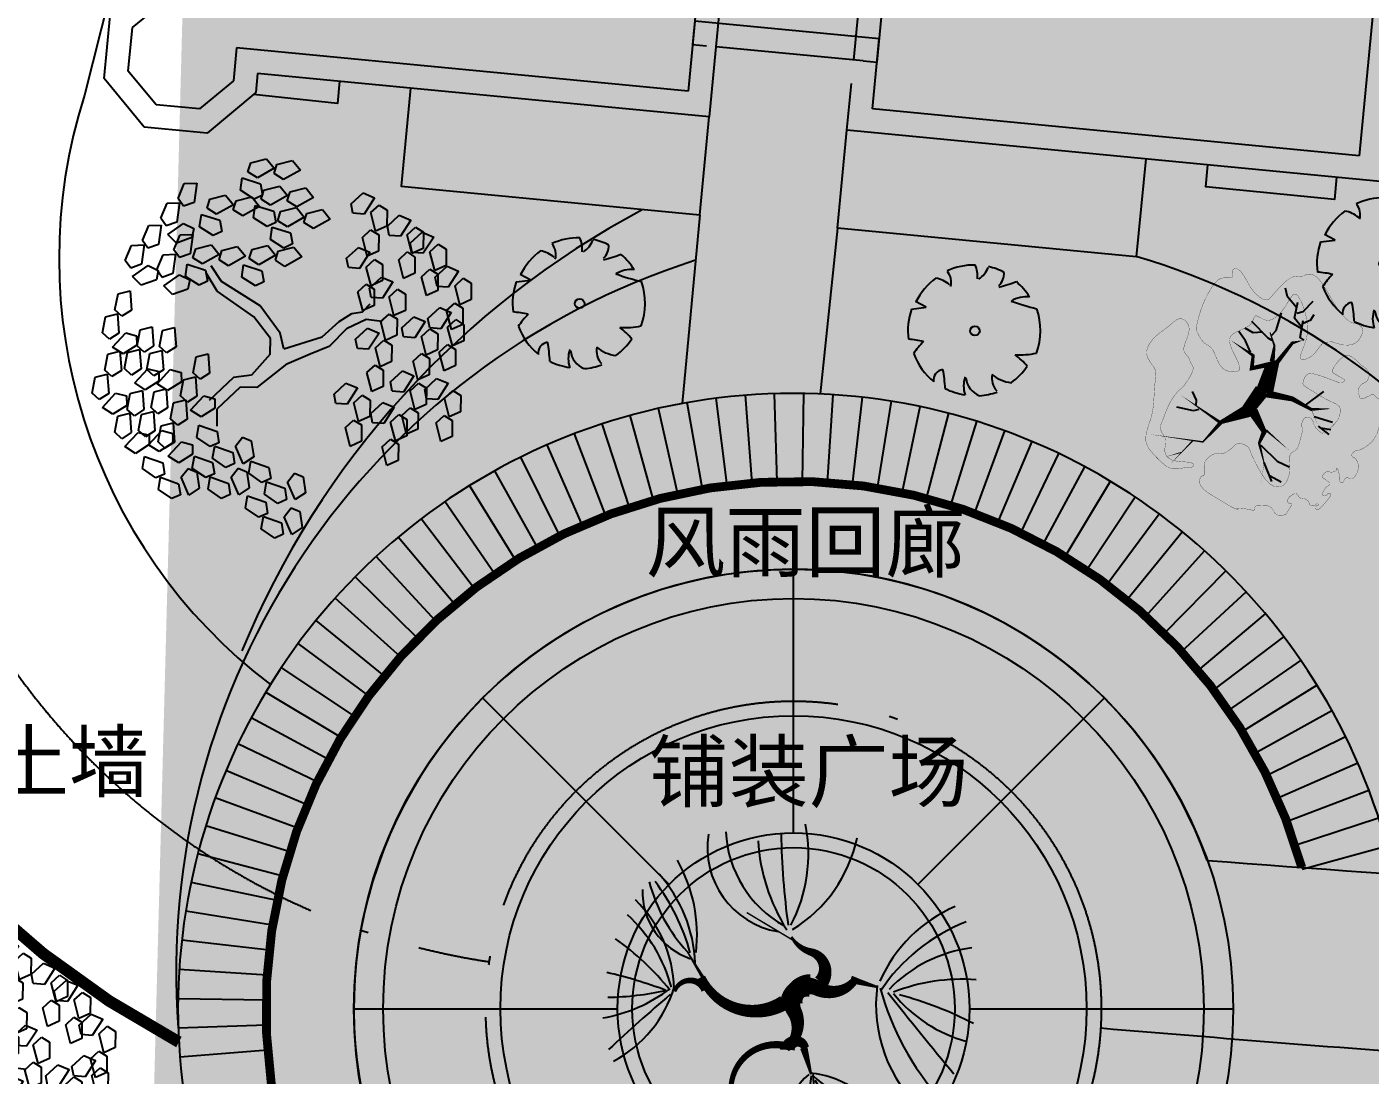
# Model space of a CAD drawing. Extents: x 302512 to 1034855, y -184136 to 410364.
# Drawn here: x 445953 to 468868, y -50571 to -32685 of the extents above; entities that cross this region are included whole.
import ezdxf
from ezdxf.enums import TextEntityAlignment as Align

# ---------------------------------------------------------------- set-up
doc = ezdxf.new("R2010")
doc.units = 0
doc.header["$MEASUREMENT"] = 0
doc.linetypes.add('ACAD_ISO04W100', pattern=[30.5, 24, -3, 0.5, -3])
for name, color, linetype in [('2D', 3, 'Continuous'), ('TREE2', 84, 'Continuous'), ('WALL', 4, 'Continuous'), ('WZ', 2, 'Continuous'), ('公建', 11, 'Continuous'), ('树', 80, 'Continuous'), ('环境', 8, 'Continuous'), ('红线', 20, 'Continuous'), ('绿化', 97, 'Continuous'), ('道路线', 161, 'Continuous')]:
    doc.layers.add(name, color=color, linetype=linetype)
doc.styles.add('-黑体', font='', dxfattribs={"width": 0.8})
doc.styles.add('DIM', font='txt')
doc.styles.add('DIM_FONT', font='SIMPLEX.shx', dxfattribs={"width": 0.8})
doc.styles.add('STYLE1', font='', dxfattribs={"width": 0.75})
doc.styles.get('-黑体').set_extended_font_data('黑体')
doc.styles.get('STYLE1').set_extended_font_data('FangSong_GB2312')

# ---------------------------------------------------------------- blocks, each defined once
blk = doc.blocks.new('A$C1DC86410')
at = {"layer": 'WZ'}
for p, q in [((2100, 14920), (8940, 14920)), ((2100, 9420), (2100, 14920)), ((8940, 14920), (8940, 13020)), ((14100, 14920), (20940, 14920)), ((14100, 13020), (14100, 14920)), ((20940, 14920), (20940, 9420)), ((2500, 14520), (8540, 14520)), ((2500, 9020), (2500, 14520)), ((8540, 14520), (8540, 12620)), ((14500, 14520), (20540, 14520)), ((14500, 12620), (14500, 14520)), ((20540, 14520), (20540, 9020)), ((8940, 13020), (11400, 13020)), ((11400, 13020), (11640, 13020)), ((11640, 13020), (14100, 13020)), ((8540, 12620), (11640, 12620)), ((11640, 12620), (14500, 12620)), ((1200, 9420), (2100, 9420)), ((1200, 3180), (1200, 9420)), ((20940, 9420), (21840, 9420)), ((21840, 9420), (21840, 1680)), ((1600, 9020), (2500, 9020)), ((1600, 2780), (1600, 9020)), ((20540, 9020), (21440, 9020)), ((21440, 9020), (21440, 2080)), ((9940, 3280), (9940, 2080)), ((13100, 3280), (9940, 3280)), ((13100, 2080), (13100, 3280)), ((0, 2418), (762, 3180)), ((762, 3180), (1200, 3180)), ((400, 2253), (927, 2780)), ((927, 2780), (1600, 2780)), ((12860, 2880), (10340, 2880)), ((10340, 2880), (10340, 1680)), ((0, 1341), (0, 2418)), ((12700, 1680), (12700, 2480)), ((400, 1507), (400, 2253)), ((2200, 2080), (2200, 1514)), ((9940, 2080), (2200, 2080)), ((21440, 2080), (13100, 2080)), ((2600, 1680), (2600, 1350)), ((10340, 1680), (2600, 1680)), ((21840, 1680), (12700, 1680)), ((927, 980), (400, 1507)), ((2200, 1514), (1672, 980)), ((762, 580), (0, 1341)), ((2600, 1350), (1839, 580)), ((1672, 980), (927, 980)), ((1839, 580), (762, 580))]:
    blk.add_line(p, q, dxfattribs=at)
for points in [[(3500, 14920), (3500, 15600), (7440, 15600), (7440, 14920)], [(15600, 14920), (15600, 15600), (19540, 15600), (19540, 14920)], [(8940, 14100), (14100, 14100)], [(12860, 2880), (13100, 2880), (13100, 9420), (9940, 9420), (9940, 2881), (10180, 2880)], [(12700, 2880), (12700, 9020), (10340, 9020), (10340, 2881)], [(4004, 1680), (4004, 1300), (2564, 1313)], [(5220, 1680), (5220, 0), (10340, 0), (10340, 1680)], [(17820, 1680), (17820, 0), (12700, 0), (12700, 1680)], [(21090, 1680), (21090, 1300), (18886, 1300), (18886, 1680)]]:
    blk.add_lwpolyline(points, dxfattribs=at)
blk = doc.blocks.new('M_F18')
for p, q in [((-2, 1553), (59, 1699)), ((59, 1699), (179, 1703)), ((179, 1703), (155, 1517)), ((-1054, 1505), (-932, 1605)), ((-932, 1605), (-824, 1552)), ((-817, 1597), (-695, 1697)), ((-805, 1506), (-817, 1597)), ((-586, 1644), (-696, 1492)), ((-695, 1697), (-586, 1644)), ((208, 1557), (250, 1658)), ((250, 1658), (341, 1647)), ((341, 1647), (406, 1503)), ((410, 1506), (470, 1652)), ((470, 1652), (591, 1656)), ((591, 1656), (566, 1470)), ((620, 1510), (662, 1612)), ((662, 1612), (753, 1600)), ((681, 1450), (742, 1595)), ((742, 1595), (863, 1600)), ((753, 1600), (818, 1456)), ((863, 1600), (838, 1414)), ((-1042, 1414), (-1054, 1505)), ((-824, 1552), (-933, 1400)), ((-696, 1492), (-805, 1506)), ((-589, 1409), (-467, 1509)), ((-358, 1456), (-468, 1304)), ((-467, 1509), (-358, 1456)), ((52, 1478), (-2, 1553)), ((155, 1517), (52, 1478)), ((327, 1412), (208, 1557)), ((406, 1503), (327, 1412)), ((464, 1432), (410, 1506)), ((566, 1470), (464, 1432)), ((739, 1365), (620, 1510)), ((735, 1375), (681, 1450)), ((818, 1456), (739, 1365)), ((891, 1454), (933, 1555)), ((1010, 1309), (891, 1454)), ((933, 1555), (1024, 1544)), ((1024, 1544), (1090, 1400)), ((-1067, 1335), (-881, 1359)), ((-1032, 1219), (-1067, 1335)), ((-933, 1400), (-1042, 1414)), ((-881, 1359), (-817, 1269)), ((-827, 1317), (-704, 1418)), ((-814, 1226), (-827, 1317)), ((-596, 1365), (-705, 1212)), ((-704, 1418), (-596, 1365)), ((-577, 1318), (-589, 1409)), ((-468, 1304), (-577, 1318)), ((-353, 1287), (-231, 1387)), ((-122, 1334), (-232, 1182)), ((-231, 1387), (-122, 1334)), ((236, 1304), (277, 1406)), ((277, 1406), (369, 1394)), ((369, 1394), (434, 1250)), ((647, 1257), (689, 1359)), ((689, 1359), (780, 1347)), ((838, 1414), (735, 1375)), ((780, 1347), (846, 1204)), ((1090, 1400), (1010, 1309)), ((1041, 1252), (1101, 1398)), ((1101, 1398), (1222, 1403)), ((1222, 1403), (1197, 1217)), ((1251, 1257), (1292, 1358)), ((1292, 1358), (1384, 1347)), ((1384, 1347), (1449, 1203)), ((-875, 1198), (-1032, 1219)), ((-1027, 1109), (-905, 1209)), ((-905, 1209), (-797, 1156)), ((-817, 1269), (-875, 1198)), ((-705, 1212), (-814, 1226)), ((-590, 1196), (-468, 1296)), ((-578, 1105), (-590, 1196)), ((-359, 1243), (-469, 1090)), ((-468, 1296), (-359, 1243)), ((-340, 1196), (-353, 1287)), ((-232, 1182), (-340, 1196)), ((182, 1055), (243, 1201)), ((355, 1159), (236, 1304)), ((243, 1201), (363, 1206)), ((363, 1206), (339, 1019)), ((434, 1250), (355, 1159)), ((767, 1112), (647, 1257)), ((846, 1204), (767, 1112)), ((919, 1201), (961, 1302)), ((1038, 1056), (919, 1201)), ((961, 1302), (1052, 1291)), ((1095, 1178), (1041, 1252)), ((1052, 1291), (1117, 1147)), ((1197, 1217), (1095, 1178)), ((1370, 1111), (1251, 1257)), ((1449, 1203), (1370, 1111)), ((-1554, 1048), (-1446, 1103)), ((-1548, 890), (-1554, 1048)), ((-1446, 1103), (-1391, 923)), ((-1265, 1017), (-1143, 1117)), ((-1034, 1064), (-1144, 912)), ((-1143, 1117), (-1034, 1064)), ((-1015, 1018), (-1027, 1109)), ((-797, 1156), (-906, 1004)), ((-839, 1147), (-653, 1171)), ((-804, 1031), (-839, 1147)), ((-653, 1171), (-589, 1082)), ((-589, 1082), (-647, 1010)), ((-603, 1025), (-417, 1049)), ((-469, 1090), (-578, 1105)), ((-417, 1049), (-353, 960)), ((236, 981), (182, 1055)), ((392, 1059), (434, 1161)), ((511, 914), (392, 1059)), ((434, 1161), (525, 1149)), ((525, 1149), (590, 1006)), ((1117, 1147), (1038, 1056)), ((1278, 1004), (1320, 1105)), ((1320, 1105), (1411, 1094)), ((1411, 1094), (1477, 950)), ((-1391, 923), (-1468, 845)), ((-1252, 926), (-1265, 1017)), ((-1144, 912), (-1252, 926)), ((-906, 1004), (-1015, 1018)), ((-647, 1010), (-804, 1031)), ((-567, 909), (-603, 1025)), ((-449, 837), (-327, 937)), ((-353, 960), (-411, 888)), ((-327, 937), (-218, 884)), ((339, 1019), (236, 981)), ((506, 886), (567, 1032)), ((590, 1006), (511, 914)), ((567, 1032), (688, 1037)), ((688, 1037), (663, 851)), ((716, 890), (758, 992)), ((758, 992), (849, 981)), ((849, 981), (914, 837)), ((1146, 858), (1206, 1004)), ((1206, 1004), (1327, 1008)), ((1397, 859), (1278, 1004)), ((1327, 1008), (1303, 822)), ((1356, 862), (1398, 964)), ((1477, 950), (1397, 859)), ((1398, 964), (1489, 952)), ((1489, 952), (1554, 809)), ((-1625, 804), (-1517, 858)), ((-1619, 646), (-1625, 804)), ((-1468, 845), (-1548, 890)), ((-1517, 858), (-1462, 679)), ((-1278, 847), (-1091, 871)), ((-1242, 731), (-1278, 847)), ((-1091, 871), (-1027, 781)), ((-686, 745), (-564, 845)), ((-411, 888), (-567, 909)), ((-456, 792), (-565, 639)), ((-564, 845), (-456, 792)), ((-437, 746), (-449, 837)), ((-218, 884), (-328, 731)), ((420, 806), (461, 908)), ((539, 661), (420, 806)), ((461, 908), (553, 897)), ((560, 812), (506, 886)), ((553, 897), (618, 753)), ((663, 851), (560, 812)), ((835, 745), (716, 890)), ((914, 837), (835, 745)), ((953, 670), (1014, 816)), ((1014, 816), (1134, 821)), ((1134, 821), (1110, 635)), ((1200, 784), (1146, 858)), ((1303, 822), (1200, 784)), ((1475, 717), (1356, 862)), ((1554, 809), (1475, 717)), ((-1462, 679), (-1539, 601)), ((-1491, 533), (-1397, 695)), ((-1397, 695), (-1287, 692)), ((-1287, 692), (-1266, 603)), ((-1086, 710), (-1242, 731)), ((-1027, 781), (-1086, 710)), ((-949, 611), (-826, 711)), ((-718, 658), (-827, 506)), ((-826, 711), (-718, 658)), ((-674, 654), (-686, 745)), ((-565, 639), (-674, 654)), ((-328, 731), (-437, 746)), ((618, 753), (539, 661)), ((543, 648), (578, 751)), ((744, 638), (786, 739)), ((786, 739), (877, 728)), ((877, 728), (942, 584)), ((1007, 596), (953, 670)), ((1163, 675), (1205, 776)), ((1282, 529), (1163, 675)), ((1205, 776), (1296, 765)), ((1296, 765), (1361, 621)), ((1383, 609), (1425, 711)), ((1425, 711), (1516, 699)), ((1516, 699), (1582, 556)), ((-1694, 532), (-1586, 586)), ((-1689, 374), (-1694, 532)), ((-1539, 601), (-1619, 646)), ((-1586, 586), (-1531, 407)), ((-1377, 491), (-1491, 533)), ((-1379, 579), (-1271, 633)), ((-1373, 421), (-1379, 579)), ((-1266, 603), (-1377, 491)), ((-1271, 633), (-1216, 454)), ((-1186, 520), (-1064, 620)), ((-955, 567), (-1065, 414)), ((-1064, 620), (-955, 567)), ((-936, 520), (-949, 611)), ((-699, 574), (-513, 598)), ((-664, 459), (-699, 574)), ((-513, 598), (-449, 509)), ((377, 469), (456, 591)), ((456, 591), (543, 648)), ((473, 441), (605, 601)), ((594, 379), (654, 525)), ((605, 601), (754, 648)), ((654, 525), (775, 530)), ((863, 492), (744, 638)), ((775, 530), (750, 344)), ((942, 584), (863, 492)), ((1110, 635), (1007, 596)), ((1191, 422), (1232, 523)), ((1232, 523), (1324, 512)), ((1361, 621), (1282, 529)), ((1503, 464), (1383, 609)), ((1582, 556), (1503, 464)), ((-1531, 407), (-1609, 329)), ((-1293, 376), (-1373, 421)), ((-1216, 454), (-1293, 376)), ((-1174, 429), (-1186, 520)), ((-1065, 414), (-1174, 429)), ((-824, 338), (-981, 432)), ((-827, 506), (-936, 520)), ((-507, 438), (-664, 459)), ((-449, 509), (-507, 438)), ((289, 263), (377, 469)), ((394, 216), (473, 441)), ((804, 383), (846, 485)), ((846, 485), (937, 474)), ((937, 474), (1002, 330)), ((1310, 277), (1191, 422)), ((1324, 512), (1389, 368)), ((-1765, 287), (-1657, 342)), ((-1759, 129), (-1765, 287)), ((-1609, 329), (-1689, 374)), ((-1657, 342), (-1602, 162)), ((-1449, 334), (-1342, 389)), ((-1444, 176), (-1449, 334)), ((-1342, 389), (-1286, 209)), ((-1199, 349), (-1012, 373)), ((-1163, 234), (-1199, 349)), ((-1012, 373), (-949, 284)), ((-949, 284), (-1007, 213)), ((-824, 235), (-990, 347)), ((-386, 282), (-824, 338)), ((-96, 122), (-386, 282)), ((0, 0), (289, 263)), ((648, 305), (594, 379)), ((750, 344), (648, 305)), ((923, 238), (804, 383)), ((1002, 330), (923, 238)), ((1076, 145), (1136, 291)), ((1136, 291), (1257, 295)), ((1257, 295), (1232, 109)), ((1389, 368), (1310, 277)), ((1409, 220), (1469, 366)), ((1469, 366), (1590, 370)), ((1590, 370), (1565, 184)), ((1619, 224), (1660, 325)), ((1660, 325), (1752, 314)), ((1752, 314), (1817, 170)), ((-1602, 162), (-1679, 84)), ((-1631, 16), (-1537, 179)), ((-1537, 179), (-1428, 176)), ((-1364, 131), (-1444, 176)), ((-1428, 176), (-1406, 86)), ((-1286, 209), (-1364, 131)), ((-1316, 63), (-1222, 226)), ((-1222, 226), (-1112, 223)), ((-1091, 133), (-1202, 21)), ((-1007, 213), (-1163, 234)), ((-1112, 223), (-1091, 133)), ((-394, 159), (-824, 235)), ((-158, 37), (-394, 159)), ((254, 66), (394, 216)), ((831, 131), (873, 232)), ((873, 232), (964, 221)), ((964, 221), (1030, 77)), ((1130, 70), (1076, 145)), ((1286, 149), (1327, 250)), ((1405, 4), (1286, 149)), ((1327, 250), (1419, 239)), ((1463, 145), (1409, 220)), ((1419, 239), (1484, 95)), ((1565, 184), (1463, 145)), ((1738, 79), (1619, 224)), ((1817, 170), (1738, 79)), ((-1679, 84), (-1759, 129)), ((-1517, -25), (-1631, 16)), ((-1406, 86), (-1517, -25)), ((-1202, 21), (-1316, 63)), ((-96, -103), (-158, 37)), ((0, 0), (-96, 122)), ((88, -122), (254, 66)), ((951, -15), (831, 131)), ((1030, 77), (951, -15)), ((1232, 109), (1130, 70)), ((1484, 95), (1405, 4)), ((1646, -29), (1688, 72)), ((1688, 72), (1779, 61)), ((1779, 61), (1845, -83)), ((-1686, -196), (-1592, -120)), ((-1592, -120), (-1500, -284)), ((-96, -103), (-175, -366)), ((88, -122), (-79, -451)), ((629, -193), (689, -48)), ((689, -48), (810, -43)), ((810, -43), (785, -229)), ((839, -189), (881, -88)), ((881, -88), (972, -99)), ((972, -99), (1037, -243)), ((1032, -212), (1092, -66)), ((1092, -66), (1213, -62)), ((1213, -62), (1188, -248)), ((1242, -208), (1284, -106)), ((1284, -106), (1375, -118)), ((1313, -104), (1355, -3)), ((1432, -249), (1313, -104)), ((1355, -3), (1446, -14)), ((1375, -118), (1440, -262)), ((1446, -14), (1512, -158)), ((1765, -174), (1646, -29)), ((1845, -83), (1765, -174)), ((-1647, -349), (-1686, -196)), ((-1143, -337), (-1049, -261)), ((-1049, -261), (-957, -425)), ((683, -268), (629, -193)), ((785, -229), (683, -268)), ((958, -334), (839, -189)), ((1037, -243), (958, -334)), ((1086, -287), (1032, -212)), ((1188, -248), (1086, -287)), ((1361, -353), (1242, -208)), ((1512, -158), (1432, -249)), ((-1703, -450), (-1609, -374)), ((-1559, -377), (-1647, -349)), ((-1609, -374), (-1517, -538)), ((-1500, -284), (-1559, -377)), ((-1344, -422), (-1250, -345)), ((-1250, -345), (-1158, -509)), ((-1104, -490), (-1143, -337)), ((-740, -431), (-646, -355)), ((-646, -355), (-554, -519)), ((-175, -366), (-324, -460)), ((866, -442), (908, -341)), ((908, -341), (999, -352)), ((999, -352), (1065, -496)), ((1269, -461), (1311, -359)), ((1311, -359), (1402, -371)), ((1440, -262), (1361, -353)), ((1402, -371), (1468, -515)), ((-1664, -603), (-1703, -450)), ((-1515, -687), (-1458, -508)), ((-1458, -508), (-1350, -488)), ((-1350, -488), (-1310, -571)), ((-1305, -575), (-1344, -422)), ((-1158, -509), (-1217, -602)), ((-1160, -591), (-1066, -515)), ((-1016, -517), (-1104, -490)), ((-1066, -515), (-974, -679)), ((-957, -425), (-1016, -517)), ((-701, -584), (-740, -431)), ((-554, -519), (-613, -611)), ((-324, -460), (-447, -761)), ((-228, -516), (-342, -807)), ((-79, -451), (-228, -516)), ((986, -587), (866, -442)), ((1065, -496), (986, -587)), ((1389, -606), (1269, -461)), ((1468, -515), (1389, -606)), ((-1576, -631), (-1664, -603)), ((-1517, -538), (-1576, -631)), ((-1310, -571), (-1395, -704)), ((-1361, -675), (-1267, -599)), ((-1217, -602), (-1305, -575)), ((-1267, -599), (-1175, -763)), ((-1121, -744), (-1160, -591)), ((-972, -828), (-915, -649)), ((-915, -649), (-807, -629)), ((-807, -629), (-767, -711)), ((-757, -685), (-663, -609)), ((-613, -611), (-701, -584)), ((-663, -609), (-571, -773)), ((-1528, -769), (-1434, -693)), ((-1489, -922), (-1528, -769)), ((-1395, -704), (-1515, -687)), ((-1434, -693), (-1342, -857)), ((-1322, -828), (-1361, -675)), ((-1175, -763), (-1235, -856)), ((-1173, -912), (-1116, -733)), ((-1033, -771), (-1121, -744)), ((-1116, -733), (-1008, -713)), ((-974, -679), (-1033, -771)), ((-1008, -713), (-968, -796)), ((-767, -711), (-852, -844)), ((-718, -838), (-757, -685)), ((-571, -773), (-630, -865)), ((-569, -922), (-512, -743)), ((-512, -743), (-404, -723)), ((-404, -723), (-364, -805)), ((-1342, -857), (-1401, -949)), ((-1235, -856), (-1322, -828)), ((-1053, -929), (-1173, -912)), ((-968, -796), (-1053, -929)), ((-852, -844), (-972, -828)), ((-967, -910), (-873, -834)), ((-928, -1063), (-967, -910)), ((-873, -834), (-782, -998)), ((-748, -929), (-654, -852)), ((-630, -865), (-718, -838)), ((-654, -852), (-562, -1016)), ((-364, -805), (-449, -938)), ((-342, -807), (-272, -958)), ((-1545, -1023), (-1451, -947)), ((-1506, -1176), (-1545, -1023)), ((-1401, -949), (-1489, -922)), ((-1451, -947), (-1359, -1111)), ((-1169, -1023), (-1075, -946)), ((-1130, -1176), (-1169, -1023)), ((-1075, -946), (-983, -1110)), ((-782, -998), (-841, -1090)), ((-709, -1082), (-748, -929)), ((-562, -1016), (-621, -1109)), ((-449, -938), (-569, -922)), ((-434, -1022), (-248, -1004)), ((-403, -1138), (-434, -1022)), ((-248, -1004), (-187, -1095)), ((-26, -1056), (0, -949)), ((0, -949), (91, -946)), ((91, -946), (179, -1077)), ((-1359, -1111), (-1419, -1203)), ((-1357, -1260), (-1300, -1081)), ((-1300, -1081), (-1192, -1061)), ((-1152, -1143), (-1237, -1276)), ((-1192, -1061), (-1152, -1143)), ((-983, -1110), (-1042, -1203)), ((-985, -1164), (-891, -1088)), ((-946, -1317), (-985, -1164)), ((-841, -1090), (-928, -1063)), ((-891, -1088), (-799, -1251)), ((-765, -1182), (-671, -1106)), ((-621, -1109), (-709, -1082)), ((-671, -1106), (-580, -1270)), ((-247, -1164), (-403, -1138)), ((-187, -1095), (-247, -1164)), ((-209, -1140), (-22, -1122)), ((-178, -1257), (-209, -1140)), ((115, -1180), (-26, -1056)), ((-22, -1122), (38, -1214)), ((179, -1077), (115, -1180)), ((170, -1125), (357, -1107)), ((202, -1241), (170, -1125)), ((357, -1107), (418, -1198)), ((579, -1159), (604, -1052)), ((719, -1283), (579, -1159)), ((604, -1052), (696, -1049)), ((696, -1049), (783, -1181)), ((-1419, -1203), (-1506, -1176)), ((-1237, -1276), (-1357, -1260)), ((-1186, -1276), (-1092, -1200)), ((-1147, -1429), (-1186, -1276)), ((-1042, -1203), (-1130, -1176)), ((-1092, -1200), (-1000, -1364)), ((-799, -1251), (-858, -1344)), ((-797, -1400), (-739, -1221)), ((-726, -1335), (-765, -1182)), ((-739, -1221), (-631, -1201)), ((-592, -1284), (-677, -1417)), ((-580, -1270), (-639, -1363)), ((-631, -1201), (-592, -1284)), ((-577, -1419), (-520, -1240)), ((-520, -1240), (-412, -1220)), ((-372, -1303), (-458, -1436)), ((-412, -1220), (-372, -1303)), ((-347, -1312), (-160, -1295)), ((-22, -1283), (-178, -1257)), ((-160, -1295), (-99, -1386)), ((38, -1214), (-22, -1283)), ((62, -1347), (87, -1240)), ((87, -1240), (179, -1237)), ((179, -1237), (266, -1368)), ((357, -1268), (202, -1241)), ((418, -1198), (357, -1268)), ((395, -1243), (582, -1225)), ((427, -1360), (395, -1243)), ((582, -1225), (643, -1317)), ((783, -1181), (719, -1283)), ((-1059, -1457), (-1147, -1429)), ((-1000, -1364), (-1059, -1457)), ((-998, -1513), (-941, -1334)), ((-858, -1344), (-946, -1317)), ((-941, -1334), (-833, -1314)), ((-793, -1397), (-878, -1530)), ((-833, -1314), (-793, -1397)), ((-677, -1417), (-797, -1400)), ((-639, -1363), (-726, -1335)), ((-458, -1436), (-577, -1419)), ((-315, -1429), (-347, -1312)), ((-159, -1455), (-315, -1429)), ((-99, -1386), (-159, -1455)), ((-122, -1431), (65, -1413)), ((-90, -1547), (-122, -1431)), ((203, -1471), (62, -1347)), ((65, -1413), (126, -1504)), ((266, -1368), (203, -1471)), ((284, -1444), (471, -1426)), ((583, -1386), (427, -1360)), ((471, -1426), (532, -1518)), ((643, -1317), (583, -1386)), ((693, -1478), (718, -1371)), ((718, -1371), (810, -1368)), ((810, -1368), (897, -1500)), ((-878, -1530), (-998, -1513)), ((-785, -1519), (-598, -1501)), ((-753, -1636), (-785, -1519)), ((-598, -1501), (-537, -1593)), ((-376, -1553), (-351, -1446)), ((-236, -1678), (-376, -1553)), ((-351, -1446), (-259, -1443)), ((-259, -1443), (-172, -1575)), ((66, -1574), (-90, -1547)), ((126, -1504), (66, -1574)), ((316, -1561), (284, -1444)), ((471, -1587), (316, -1561)), ((532, -1518), (471, -1587)), ((509, -1562), (696, -1544)), ((541, -1679), (509, -1562)), ((833, -1603), (693, -1478)), ((696, -1544), (757, -1636)), ((897, -1500), (833, -1603)), ((-598, -1662), (-753, -1636)), ((-537, -1593), (-598, -1662)), ((-560, -1637), (-373, -1620)), ((-528, -1754), (-560, -1637)), ((-373, -1620), (-312, -1711)), ((-172, -1575), (-236, -1678)), ((697, -1705), (541, -1679)), ((757, -1636), (697, -1705)), ((-372, -1780), (-528, -1754)), ((-312, -1711), (-372, -1780))]:
    blk.add_line(p, q)
at = {"width": 0.8, "flags": 9}
for tag in ['XSIZE', 'YSIZE']:
    blk.add_attdef(tag, (0, 0), '', height=0.5, dxfattribs=at)
at = {"style": 'DIM', "flags": 1}
for tag in ['YVALUE', 'XVALUE']:
    blk.add_attdef(tag, (0, 0), '', height=0.02, dxfattribs=at)
blk = doc.blocks.new('Z')
at = {"layer": 'TREE2', "xscale": 1.755, "yscale": 1.755, "zscale": 1.755}
blk.add_blockref('M_F18', (0, 0), dxfattribs=at)
blk = doc.blocks.new('_F0BEZ')
for points in [[(151, 596, 15.3, 15.3, 0), (-379, 913, 15.3, 15.3, 0)], [(374, 208, 153, 76.5, 0.538144), (272, 513, 76.5, 22.9, -0.201308), (74, 667, 22.9, 22.9, -4.921746)], [(-790, 201, 38.3, 15.3, 0), (-981, 518, 15.3, 15.3, 0)], [(0, 0, 153, 76.5, -0.452078), (-837, 258, 76.5, 76.5, 0.642668)], [(261, 174, 230, 153, 0.58821), (100, -83, 153, 76.5, -0.37001), (22, -462, 76.5, 76.5, -0.370289)], [(74, -12, 230, 153, -0.58821), (333, 147, 153, 76.5, 0.37001), (712, 223, 76.5, 76.5, 0.370289)], [(675, 236, 76.5, 22.9, 0.00672), (944, 159, 22.9, 22.9, -0.350697)], [(-801, 127, 76.5, 38.3, 0.678572), (-1110, 114, 38.3, 38.3, 1.543367)], [(34, -441, 76.5, 38.3, 0.750969), (-420, -1183, 38.3, 38.3, -0.913932), (-561, -1337, 38.3, 38.3, -2.760134)], [(35, -478, 153, 76.5, -0.842668), (214, -457, 76.5, 76.5, -0.169286)], [(199, -457, 76.5, 22.9, -0.00672), (273, -726, 22.9, 22.9, 0.350697)], [(-390, -1197, 38.3, 22.9, 0), (-319, -1459, 22.9, 22.9, 0), (-200, -1483, 7.65, 225, 0)]]:
    blk.add_lwpolyline(points, format="xyseb")
for points in [[(301, 186, 38.3, 38.3, -1), (263, 188, 38.3, 38.3, -1)], [(61, -51, 38.3, 38.3, 1), (60, -13, 38.3, 38.3, 1)]]:
    blk.add_lwpolyline(points, format="xyseb", close=True)
for centre, radius, start, end in [((-1309, 1505), 1555, 332.4089, 11.2656), ((84, 1570), 862, 170.8752, 260.3122), ((571, 1793), 1164, 183.144, 240.3735), ((1624, 1750), 1891, 183.317, 212.3298), ((7881, 1841), 7912, 180.9529, 187.6813), ((-662, 1960), 1430, 301.5347, 348.2747), ((-2437, 683), 1555, 353.5074, 29.2422), ((-2979, -47), 2102, 15.1993, 37.2712), ((-2336, 345), 1436, 2.2975, 41.7514), ((-719, 1124), 716, 178.2137, 251.3906), ((218, 1628), 1634, 194.3416, 222.8187), ((-2441, 96), 1330, 2.0515, 45.245), ((2320, -380), 1477, 113.4225, 156.0577), ((-2612, -235), 1522, 14.8981, 47.6046), ((2503, -887), 1828, 111.1556, 146.7141), ((-3274, -1567), 2712, 38.6392, 54.7525), ((2081, -850), 1417, 97.3708, 135.9492), ((-2769, -3994), 4408, 69.139, 77.2567), ((-2109, 1407), 1585, 279.9454, 306.992), ((-2317, 520), 1258, 297.9141, 343.2792), ((2380, -24), 1450, 172.1624, 228.1155), ((3690, 891), 2817, 195.3454, 221.5729), ((1796, -1638), 1875, 85.5099, 111.5161), ((-1841, 3020), 2966, 271.0776, 282.5065), ((7720, -10466), 13784, 130.068, 133.5487), ((34641, 26655), 42817, 218.3224, 219.7455), ((2218, 984), 1424, 218.7997, 255.0884), ((158, -3625), 3840, 62.7245, 74.748), ((673, -1241), 665, 129.6186, 171.0248), ((-1409, -530), 1701, 337.7123, 352.8267), ((201, -1587), 875, 51.7742, 85.9387), ((-2016106930, -222991288), 2028401618, 6.311505769, 6.311518282), ((1431, 514), 1694, 227.8476, 241.7265), ((2176, 402), 2211, 212.4647, 221.26), ((-717, -2038), 784, 69.6543, 128.5184), ((-628, -2170), 902, 17.9444, 69.3891), ((-1474, 1686), 3281, 277.9075, 289.7272), ((815, -3391), 2242, 121.2507, 133.1758), ((-739, -2025), 754, 359.2561, 57.8203), ((-2292, -1899), 2024, 358.7439, 12.9845)]:
    blk.add_arc(centre, radius, start, end)
at = {"style": 'DIM_FONT', "width": 0.8, "flags": 9}
for tag in ['XSIZE', 'YSIZE']:
    blk.add_attdef(tag, (0, 0), '', height=0.5, dxfattribs=at)
blk = doc.blocks.new('W')
at = {"layer": '环境'}
blk.add_line((0, 1500), (0, 0), dxfattribs=at)
blk = doc.blocks.new('Plant37')
for p, q in [((943, 1002), (1267, 1110)), ((866, 925), (943, 1002)), ((958, 879), (1005, 786)), ((1005, 786), (1159, 678)), ((573, -584), (774, -723)), ((774, -723), (989, -815)), ((327, -1000), (419, -1000)), ((419, -1000), (866, -1123)), ((573, -1046), (727, -938)), ((727, -938), (912, -938)), ((388, -1092), (358, -1215)), ((358, -1215), (450, -1569))]:
    blk.add_line(p, q)
for points in [[(-783, 2218, 5, 5, -0.010582), (-861, 2177, 5, 5, -0.011323), (-937, 2141, 5, 5, -0.027315), (-1038, 2103, 5, 5, 0.051598), (-1091, 2080, 5, 5, 0.480166), (-1099, 2027, 5, 5, -0.458014), (-1106, 1972, 5, 5, 0), (-1199, 1910, 5, 5, 0), (-1245, 1879, 5, 5, -0.318327), (-1445, 1885, 5, 5, 0.351539), (-1630, 1879, 5, 5, 0.047183), (-1684, 1823, 5, 5, 0.170388), (-1692, 1802, 5, 5, 0), (-1692, 1679, 5, 5, 0), (-1692, 1602, 5, 5, 0.68832), (-1652, 1587, 5, 5, -0.449994), (-1599, 1587, 5, 5, -0.085014), (-1572, 1543, 5, 5, -0.132723), (-1568, 1510, 5, 5, -0.024522), (-1576, 1473, 5, 5, -0.034533), (-1584, 1448, 5, 5, -0.020178), (-1599, 1415, 5, 5, -0.022878), (-1614, 1387, 5, 5, -0.057644), (-1633, 1363, 5, 5, -0.12948), (-1645, 1356, 5, 5, -0.129422), (-1660, 1356, 5, 5, -0.039123), (-1707, 1371, 5, 5, -0.032546), (-1723, 1379, 5, 5, 0.035607), (-1738, 1387, 5, 5, 0.261287), (-1796, 1380, 5, 5, -0.175619), (-1876, 1356, 5, 5, -0.033807), (-1929, 1363, 5, 5, -0.069411), (-1953, 1371, 5, 5, -0.14494), (-1968, 1385, 5, 5, 0.123466), (-1984, 1402, 5, 5, 0.182971), (-2026, 1410, 5, 5, 0.13715), (-2077, 1387, 5, 5, 0.21362), (-2100, 1337, 5, 5, -0.352264), (-2123, 1310, 5, 5, -0.888751), (-2136, 1350, 5, 5, 0.478602), (-2123, 1402, 5, 5, 0.287743), (-2164, 1418, 5, 5, 0.259699), (-2200, 1387, 5, 5, 0.028019), (-2215, 1337, 5, 5, 0.019329), (-2231, 1264, 5, 5, 0.000643), (-2239, 1216, 5, 5, 0.00067), (-2246, 1171, 5, 5, 0.009535), (-2255, 1110, 5, 5, 0.009472), (-2262, 1048, 5, 5, 1.153285), (-2187, 1052, 5, 5, -0.570647), (-2123, 1110, 5, 5, -0.039437), (-2095, 1098, 5, 5, -0.284152), (-2092, 1094, 5, 5, 0), (-2092, 1002, 5, 5, 0), (-2092, 971, 5, 5, -0.170565), (-2119, 896, 5, 5, 0.3015), (-2123, 848, 5, 5, 0.072668), (-2116, 838, 5, 5, 0.088669), (-2108, 832, 5, 5, 0.072504), (-2086, 826, 5, 5, 0.018369), (-2000, 817, 5, 5, 0.042493), (-1963, 818, 5, 5, -0.063161), (-1938, 817, 5, 5, -0.324402), (-1919, 798, 5, 5, -0.106398), (-1923, 725, 5, 5, -0.05134), (-1939, 682, 5, 5, -0.101362), (-1953, 663, 5, 5, -0.143698), (-1987, 648, 5, 5, 0.110266), (-2030, 632, 5, 5, 0.053512), (-2070, 600, 5, 5, 0.074348), (-2092, 571, 5, 5, 0.395189), (-2082, 534, 5, 5, -0.844019), (-2092, 509, 5, 5, -0.061739), (-2108, 515, 5, 5, -0.055065), (-2123, 524, 5, 5, -0.025417), (-2137, 537, 5, 5, -0.007239), (-2185, 586, 5, 5, -0.070788), (-2224, 642, 5, 5, 0.076139), (-2262, 694, 5, 5, 0.833124), (-2333, 646, 5, 5, -0.50771), (-2385, 555, 5, 5, -0.059771), (-2402, 556, 5, 5, 0.074232), (-2416, 555, 5, 5, 0.262258), (-2459, 521, 5, 5, 0.113708), (-2477, 401, 5, 5, 0.090374), (-2446, 278, 5, 5, 0.117452), (-2385, 201, 5, 5, 0.032598), (-2339, 169, 5, 5, 0.053485), (-2308, 155, 5, 5, 0.16946), (-2268, 155, 5, 5, -0.179353), (-2231, 155, 5, 5, -0.277181), (-2198, 113, 5, 5, -0.171794), (-2215, 32, 5, 5, -0.107614), (-2251, -5, 5, 5, 0.093232), (-2292, -45, 5, 5, 0.062292), (-2386, -221, 5, 5, 0.082965), (-2416, -368, 5, 5, 0.008276), (-2416, -407, 5, 5, 0.008338), (-2416, -445, 5, 5, 0.064312), (-2395, -574, 5, 5, -0.042237), (-2354, -769, 5, 5, -0.265244), (-2430, -950, 5, 5, 0.574264), (-2416, -1061, 5, 5, 0.107491), (-2284, -1086, 5, 5, -0.052948), (-2015, -1108, 5, 5, -0.035626), (-1946, -1126, 5, 5, 0.339613), (-1938, -1123, 5, 5, 0), (-1876, -1031, 5, 5, 0), (-1815, -938, 5, 5, -0.130509), (-1809, -933, 5, 5, -0.033209), (-1784, -923, 5, 5, -0.242207), (-1755, -927, 5, 5, -0.062251), (-1676, -1000, 5, 5, -0.35254), (-1671, -1218, 5, 5, 0.365606), (-1661, -1431, 5, 5, 0.009314), (-1635, -1458, 5, 5, 0.056929), (-1630, -1462, 5, 5, 0.059079), (-1583, -1484, 5, 5, 0.067477), (-1537, -1492, 5, 5, 0.022194), (-1518, -1493, 5, 5, -0.015653), (-1491, -1492, 5, 5, -0.069561), (-1386, -1510, 5, 5, 0.051672), (-1245, -1539, 5, 5, 0.069341), (-1131, -1534, 5, 5, 0.129943), (-1075, -1508, 5, 5, 0.117803), (-1061, -1489, 5, 5, 0.028536), (-1029, -1400, 5, 5, 0.096811), (-1002, -1129, 5, 5, 0.38665), (-1060, -1077, 5, 5, 0), (-1229, -1077, 5, 5, 0), (-1291, -1077, 5, 5, -0.575964), (-1316, -1033, 5, 5, -0.212269), (-1229, -969, 5, 5, -0.004359), (-1182, -959, 5, 5, -0.006979), (-1152, -954, 5, 5, -0.001547), (-1124, -949, 5, 5, 0.000673), (-1060, -938, 5, 5, 0.024247), (-767, -875, 5, 5, 0.062295), (-659, -830, 5, 5, 0.200808), (-617, -776, 5, 5, 0.115818), (-613, -661, 5, 5, 0.067383), (-638, -587, 5, 5, 0.193741), (-659, -569, 5, 5, 0.07589), (-703, -560, 5, 5, 0.009398), (-1060, -553, 5, 5, 0.032335), (-1369, -573, 5, 5, -0.082163), (-1491, -569, 5, 5, -0.170699), (-1520, -551, 5, 5, -0.062811), (-1568, -476, 5, 5, -0.136817), (-1601, -290, 5, 5, -0.088927), (-1522, -14, 5, 5, -0.021555), (-1485, 54, 5, 5, -0.139064), (-1476, 63, 5, 5, -0.151554), (-1458, 66, 5, 5, -0.025245), (-1353, 47, 5, 5, -0.144827), (-1213, -32, 5, 5, 0.205899), (-1106, -76, 5, 5, 0.354177), (-1020, -5, 5, 5, 0.22458), (-1060, 155, 5, 5, 0.075452), (-1092, 184, 5, 5, -0.152835), (-1106, 201, 5, 5, -0.014694), (-1122, 246, 5, 5, -0.007029), (-1152, 340, 5, 5, -0.006853), (-1171, 406, 5, 5, -0.004485), (-1199, 509, 5, 5, -0.210994), (-1171, 674, 5, 5, 0.287872), (-1168, 802, 5, 5, 0.023673), (-1196, 845, 5, 5, -0.020764), (-1229, 894, 5, 5, -0.010532), (-1253, 935, 5, 5, -0.004462), (-1306, 1033, 5, 5, -0.122999), (-1365, 1268, 5, 5, -0.209572), (-1306, 1402, 5, 5, -0.081805), (-1234, 1449, 5, 5, -0.103903), (-1168, 1464, 5, 5, -0.032041), (-1101, 1460, 5, 5, -0.037032), (-1044, 1448, 5, 5, -0.053623), (-854, 1372, 5, 5, -0.028284), (-521, 1171, 5, 5, -0.026985), (-448, 1115, 5, 5, 0.040041), (-397, 1079, 5, 5, 0.11474), (-323, 1054, 5, 5, 0.092745), (-228, 1063, 5, 5, 0.085358), (-151, 1100, 5, 5, 0.146581), (-120, 1140, 5, 5, 0.043191), (-105, 1192, 5, 5, -0.03947), (-89, 1248, 5, 5, -0.012827), (-73, 1288, 5, 5, -0.007348), (-43, 1356, 5, 5, -0.184155), (56, 1452, 5, 5, 0.160917), (173, 1556, 5, 5, 0.102254), (226, 1715, 5, 5, 0.165975), (204, 1818, 5, 5, 0), (157, 1895, 5, 5, 0), (111, 1972, 5, 5, -0.376007), (118, 2011, 5, 5, 0.242782), (142, 2064, 5, 5, 0.134176), (113, 2150, 5, 5, 0.146317), (49, 2203, 5, 5, 0.01995), (-11, 2226, 5, 5, 0.039273), (-43, 2233, 5, 5, 0.010066), (-136, 2247, 5, 5, 0.031078), (-166, 2249, 5, 5, 0), (-505, 2249, 5, 5, 0), (-628, 2249, 5, 5, 0.019182), (-705, 2246, 5, 5, 0.011888), (-829, 2233, 5, 5, 0)], [(650, 1510, 30, 0, 0), (789, 2126, 0, 0, 0)], [(-14, -48, 300, 250, 0), (34, 463, 250, 80, 0), (358, 909, 80, 30, 0), (465, 1433, 30, 0, 0), (1451, 1849, 0, 0, 0)], [(727, 1833, 20, 0, 0), (943, 2064, 0, 0, 0)], [(-74, 401, 200, 100, 0), (-474, 632, 100, 50, 0), (-505, 879, 50, 20, 0), (-798, 1171, 5, 0, 0), (-952, 1571, 0, 0, 0)], [(388, 925, 60, 0, 0), (1313, 863, 0, 0, 0)], [(-490, 586, 40, 0, 0), (-1091, 694, 0, 0, 0)], [(-1029, -245, 10, 0, 0), (-1337, -14, 0, 310, 0)], [(-135, -45, 150, 100, 0), (-613, -215, 100, 60, 0), (-1044, -230, 60, 10, 0), (-1353, -430, 10, 10, 0)], [(-74, -30, 350, 250, 0), (80, -615, 100, 80, 0), (388, -322, 80, 60, 0), (496, -553, 60, 0, 0), (1035, -584, 0, 0, 0)], [(19, -676, 90, 60, 0), (-43, -1169, 60, 0, 0), (-197, -1323, 0, 0, 0)], [(111, -646, 100, 40, 0), (234, -938, 40, 20, 0), (450, -1123, 20, 20, 0)]]:
    blk.add_lwpolyline(points, format="xyseb")
at = {"const_width": 5}
for points in [[(435, 2003), (509, 2060), (570, 2107), (621, 2143), (663, 2171), (699, 2191), (730, 2206), (759, 2214), (786, 2219), (815, 2221), (845, 2221), (876, 2218), (910, 2213), (945, 2207), (982, 2199), (1022, 2190), (1064, 2180), (1108, 2169), (1154, 2156), (1201, 2143), (1248, 2127), (1293, 2110), (1336, 2089), (1375, 2065), (1410, 2038), (1441, 2008), (1466, 1974), (1487, 1937), (1505, 1898), (1520, 1858), (1533, 1817), (1544, 1775), (1554, 1733), (1564, 1692), (1573, 1651), (1583, 1611), (1593, 1571), (1604, 1530), (1616, 1489), (1630, 1447), (1647, 1405), (1665, 1361), (1685, 1316), (1707, 1271), (1730, 1226), (1753, 1181), (1777, 1136), (1799, 1093), (1821, 1051), (1842, 1010), (1861, 971), (1879, 935), (1895, 900), (1910, 868), (1924, 838), (1938, 811), (1950, 786), (1961, 765), (1972, 745), (1983, 728), (1996, 713), (2010, 699), (2028, 686), (2048, 673), (2073, 661), (2102, 648), (2135, 634), (2169, 619), (2205, 602), (2240, 583), (2274, 561), (2304, 534), (2330, 504), (2350, 469), (2365, 430), (2375, 388), (2380, 343), (2381, 297), (2378, 250), (2372, 203), (2363, 158), (2351, 113), (2337, 70), (2322, 28), (2305, -13), (2288, -53), (2271, -93), (2255, -133), (2240, -173), (2226, -214), (2213, -254), (2200, -293), (2187, -329), (2172, -363), (2155, -392), (2135, -417), (2111, -435), (2083, -447), (2052, -453), (2018, -452), (1984, -445), (1950, -431), (1917, -412), (1888, -387), (1862, -356), (1842, -319), (1826, -279), (1813, -236), (1803, -191), (1795, -147), (1788, -104), (1780, -63), (1772, -27), (1763, 4), (1752, 30), (1740, 51), (1727, 69), (1714, 83), (1700, 94), (1686, 102), (1672, 109), (1659, 114), (1646, 118), (1634, 121), (1622, 125), (1610, 128), (1598, 132), (1586, 136), (1575, 142), (1563, 150), (1551, 158), (1540, 168), (1528, 178), (1515, 189), (1502, 199), (1489, 208), (1475, 217), (1460, 224), (1445, 231), (1430, 238), (1415, 247), (1401, 260), (1389, 276), (1378, 297), (1369, 324), (1363, 358), (1358, 398), (1356, 441), (1355, 487), (1356, 532), (1358, 576), (1361, 617), (1364, 653), (1368, 682), (1373, 707), (1378, 727), (1383, 745), (1388, 761), (1394, 778), (1399, 796), (1405, 817), (1411, 842), (1416, 871), (1421, 904), (1425, 941), (1428, 980), (1430, 1022), (1430, 1066), (1428, 1112), (1424, 1160), (1419, 1209), (1412, 1258), (1404, 1306), (1396, 1352), (1388, 1396), (1381, 1437), (1374, 1474), (1369, 1506), (1365, 1534), (1361, 1559), (1357, 1579), (1353, 1598), (1347, 1614), (1340, 1628), (1331, 1641), (1319, 1653), (1305, 1664), (1289, 1675), (1272, 1686), (1255, 1696), (1237, 1705), (1219, 1714), (1202, 1723), (1187, 1731), (1172, 1740), (1158, 1749), (1146, 1759), (1134, 1769), (1123, 1781), (1112, 1795), (1102, 1810), (1093, 1827), (1084, 1846), (1075, 1866), (1066, 1887), (1058, 1908), (1049, 1928), (1040, 1947), (1030, 1964), (1020, 1979), (1010, 1993), (999, 2004), (988, 2014), (976, 2023), (964, 2031), (951, 2038), (938, 2044), (924, 2049), (910, 2054), (895, 2058), (879, 2061), (861, 2062), (843, 2062), (823, 2060), (802, 2056), (779, 2051), (755, 2043), (730, 2034), (705, 2024), (679, 2013), (655, 2002), (631, 1990), (609, 1979), (589, 1969), (570, 1960), (553, 1951), (537, 1943), (522, 1936), (508, 1929), (494, 1923), (481, 1918), (467, 1913), (454, 1910), (441, 1907), (429, 1906), (418, 1906), (408, 1908), (399, 1911), (391, 1917), (385, 1924), (382, 1933), (381, 1943), (383, 1954), (389, 1966), (399, 1978), (414, 1991), (435, 2003)], [(-659, -1585), (-818, -1619), (-938, -1661), (-1025, -1710), (-1084, -1763), (-1120, -1818), (-1139, -1872), (-1146, -1924), (-1145, -1971), (-1141, -2011), (-1135, -2045), (-1127, -2073), (-1117, -2096), (-1106, -2114), (-1093, -2128), (-1078, -2139), (-1062, -2147), (-1046, -2152), (-1028, -2156), (-1010, -2158), (-991, -2159), (-974, -2158), (-957, -2156), (-941, -2153), (-926, -2149), (-914, -2145), (-902, -2141), (-891, -2137), (-879, -2133), (-865, -2129), (-850, -2126), (-831, -2124), (-808, -2124), (-781, -2125), (-748, -2127), (-710, -2133), (-667, -2143), (-618, -2156), (-564, -2175), (-503, -2199), (-436, -2229), (-363, -2266), (-285, -2307), (-204, -2351), (-123, -2395), (-43, -2437), (34, -2475), (105, -2507), (170, -2529), (226, -2541), (275, -2544), (315, -2539), (349, -2528), (377, -2513), (400, -2496), (418, -2477), (432, -2460), (443, -2445), (452, -2432), (459, -2421), (466, -2412), (472, -2404), (480, -2396), (489, -2390), (501, -2383), (516, -2376), (534, -2368), (554, -2357), (576, -2344), (598, -2327), (620, -2305), (642, -2277), (663, -2242), (683, -2200), (700, -2152), (716, -2099), (731, -2044), (744, -1989), (755, -1934), (765, -1882), (774, -1834), (781, -1791), (787, -1755), (793, -1723), (800, -1697), (808, -1675), (818, -1657), (830, -1642), (845, -1631), (865, -1623), (887, -1617), (912, -1614), (939, -1613), (966, -1613), (995, -1615), (1023, -1619), (1051, -1623), (1077, -1629), (1103, -1635), (1128, -1642), (1154, -1651), (1181, -1662), (1209, -1675), (1240, -1690), (1274, -1708), (1312, -1728), (1351, -1751), (1393, -1774), (1435, -1797), (1476, -1818), (1516, -1836), (1554, -1852), (1588, -1862), (1617, -1867), (1642, -1867), (1664, -1863), (1681, -1856), (1695, -1846), (1706, -1835), (1713, -1823), (1719, -1811), (1721, -1800), (1722, -1789), (1720, -1780), (1717, -1771), (1713, -1762), (1707, -1754), (1700, -1746), (1693, -1739), (1685, -1731), (1677, -1723), (1670, -1715), (1664, -1707), (1659, -1699), (1656, -1690), (1656, -1681), (1659, -1672), (1666, -1662), (1676, -1652), (1688, -1641), (1702, -1631), (1718, -1620), (1735, -1609), (1752, -1598), (1770, -1587), (1787, -1577), (1803, -1565), (1819, -1553), (1834, -1537), (1847, -1519), (1860, -1496), (1871, -1468), (1880, -1433), (1888, -1393), (1894, -1345), (1898, -1293), (1900, -1236), (1900, -1175), (1898, -1112), (1893, -1046), (1885, -979), (1876, -912), (1863, -845), (1850, -780), (1835, -717), (1820, -658), (1804, -604), (1789, -556), (1775, -515), (1762, -481), (1750, -454), (1739, -432), (1727, -415), (1714, -401), (1701, -389), (1685, -378), (1667, -366), (1647, -353), (1623, -338), (1599, -324), (1572, -309), (1545, -296), (1517, -284), (1489, -275), (1462, -268), (1435, -265), (1409, -264), (1383, -264), (1356, -264), (1328, -261), (1299, -256), (1267, -246), (1233, -230), (1196, -207), (1156, -180), (1114, -149), (1070, -118), (1025, -87), (979, -60), (933, -39), (887, -25), (841, -20), (796, -23), (754, -32), (714, -47), (678, -65), (647, -86), (621, -107), (602, -127), (588, -145), (582, -161), (580, -176), (583, -189), (590, -201), (600, -212), (612, -224), (625, -235), (638, -247), (653, -259), (670, -273), (689, -288), (712, -304), (738, -323), (769, -343), (804, -366), (845, -391), (889, -419), (934, -450), (977, -483), (1015, -519), (1045, -557), (1066, -597), (1074, -640), (1068, -686), (1050, -733), (1023, -781), (991, -830), (956, -879), (923, -927), (893, -973), (871, -1018), (859, -1060), (854, -1099), (856, -1134), (861, -1166), (866, -1194), (870, -1218), (870, -1237), (863, -1251), (849, -1260), (827, -1266), (799, -1268), (766, -1270), (732, -1272), (696, -1275), (661, -1281), (627, -1292), (597, -1309), (571, -1330), (547, -1356), (527, -1386), (510, -1419), (495, -1455), (483, -1494), (473, -1533), (465, -1574), (460, -1616), (456, -1658), (453, -1700), (451, -1741), (450, -1782), (450, -1823), (450, -1862), (450, -1900), (449, -1935), (446, -1966), (440, -1993), (430, -2014), (415, -2029), (395, -2036), (368, -2034), (333, -2022), (293, -2002), (247, -1975), (198, -1941), (148, -1901), (96, -1858), (46, -1812), (-2, -1764), (-46, -1716), (-87, -1667), (-123, -1617), (-156, -1566), (-185, -1514), (-210, -1461), (-231, -1406), (-248, -1349), (-262, -1290), (-273, -1232), (-282, -1176), (-291, -1123), (-300, -1076), (-311, -1037), (-324, -1007), (-341, -989), (-362, -984), (-387, -991), (-414, -1009), (-441, -1036), (-468, -1071), (-492, -1112), (-512, -1159), (-527, -1209), (-536, -1261), (-541, -1314), (-546, -1365), (-551, -1414), (-561, -1457), (-578, -1493), (-605, -1521), (-644, -1539)]]:
    blk.add_lwpolyline(points, dxfattribs=at)
for points in [[(-783, 1156), (-1106, 1402)], [(-1014, 1325), (-1276, 1310)], [(-551, 894), (-998, 1002), (-1260, 971)], [(-1337, -14), (-1599, 16)], [(-1399, -14), (-1584, -91)], [(-1168, -138), (-1537, -230)], [(-906, -245), (-1075, -661)], [(-212, -1338), (-120, -1338), (3, -1662)], [(-28, -1539), (173, -1616), (281, -1924)], [(-28, -1616), (-120, -1754), (-120, -1877)], [(188, -1723), (96, -1816), (34, -2093)], [(250, -1816), (512, -1908), (635, -2031)]]:
    blk.add_lwpolyline(points)
blk = doc.blocks.new('_F11KBG')
at = {"xscale": 0.08960000000000001, "yscale": 0.08960000000000001, "zscale": 0.08960000000000001, "rotation": 180}
blk.add_blockref('Plant37', (-1.3, -4.3), dxfattribs=at)
at = {"style": 'STYLE1', "flags": 9}
for tag in ['XSIZE', 'YSIZE']:
    blk.add_attdef(tag, (0, 0), '', height=0.5, dxfattribs=at)
blk = doc.blocks.new('M_F13')
for p, q in [((-484, 239), (-484, 239)), ((-397, 193), (-484, 239)), ((-515, 179), (-397, 193))]:
    blk.add_line(p, q)
blk.add_circle((-3, 3), 38.2)
for centre, radius, start, end in [((-8, 3), 532, 89.3321, 114.3856), ((-325, 399), 130, 343.6555, 39.76), ((-175, 449), 193, 352.0775, 26.6128), ((-85, 589), 202, 304.1868, 338.5411), ((-8, 3), 531, 62.8767, 77.7021), ((80, 476), 154, 315.8454, 359.7651), ((-8, 3), 527, 126.0751, 153.6245), ((-356, 208), 224, 48.5203, 80.5151), ((-244, 1929), 1632, 285.4397, 290.7099), ((-8, 3), 523, 31.4098, 49.4752), ((412, 44), 234, 83.5323, 121.6544), ((959, 2091), 1965, 250.0865, 256.3451), ((-8, 3), 537, 160.8426, 187.275), ((-8, 3), 534, 340.3307, 19.43), ((-610, -942), 880, 77.3728, 85.4649), ((-5, -500), 587, 134.7782, 147.3315), ((-8, 3), 524, 200.8103, 231.4392), ((358, 465), 656, 266.7455, 282.0146), ((0, -631), 545, 39.6536, 53.993), ((-251, -396), 87.2, 97.741, 188.8107), ((-1350, -519), 1108, 2.9465, 10.9238), ((-8, 3), 514, 305.394, 326.2464), ((125, -442), 220, 160.6009, 199.3991), ((100, -357), 178, 186.1912, 248.4952), ((296, -376), 163, 170.6314, 220.6278), ((325, -118), 300, 230.4582, 263.1093), ((-8, 3), 522, 243.1498, 261.8356), ((-8, 3), 527, 274.7236, 290.3277)]:
    blk.add_arc(centre, radius, start, end)
at = {"width": 0.8, "flags": 9}
for tag, p in [('XSIZE', (-62, 12)), ('YSIZE', (9, 6))]:
    blk.add_attdef(tag, p, '', height=0.2, dxfattribs=at)

msp = doc.modelspace()

# ---------------------------------------------------------------- hatches: boundary and pattern name
at = {"linetype": 'ByBlock', "lineweight": 5}
h = msp.add_hatch(color=256, dxfattribs=at)
h.paths.add_polyline_path([(449238, -10247), (447442, -10200), (447475, -8963), (449271, -9010)], flags=16)
h.paths.add_polyline_path([(446475, -11002), (448198, -14687), (450305, -11104)], flags=17)
edge = h.paths.add_edge_path()
edge.add_line((499629, -17475), (302512, -12264))
edge.add_line((449254, -8002), (445944, -133199))
at = {"layer": '环境'}
h = msp.add_hatch(dxfattribs=at)
h.set_pattern_fill('ANGLE,_O', color=256, scale=3000)
h.set_pattern_definition([(0, (-609984.1, -119640.8), (0, 825), [600, -225]), (90, (-609984.1, -119640.8), (-825, 5e-14), [600, -225])])
edge = h.paths.add_edge_path()
edge.add_arc((456453, -20483), 6000, 82.9061, 136.7172, ccw=False)
edge.add_arc((529231, 564350), 583344, 262.906442, 271.313904)
edge.add_arc((556282, -32331), 19210, 135.391, 143.8506)
edge.add_arc((523140, 498265), 519563, 267.02239, 271.94467, ccw=False)
edge.add_line((496151, -20597), (452085, -16369))
edge = h.paths.add_edge_path()
edge.add_arc((557649, -28887), 12195, 122.3331, 138.4177, ccw=False)
edge.add_line((551127, -18583), (563157, -18007))
edge.add_arc((576762, 6334), 27885, 240.7978, 252.532)
edge.add_arc((-697885, 47187662), 47224907, 271.512912, 271.5364982, ccw=False)
edge.add_line((548958, -20782), (548527, -20793))
edge = h.paths.add_edge_path()
edge.add_line((626587, -14296), (626866, -14066))
edge.add_arc((622239, -17885), 6000, 39.539, 100.4384)
edge.add_arc((577050, 207323), 223698, 274.29143, 281.3703, ccw=False)
edge.add_arc((576762, 6334), 27885, 294.3952, 307.637, ccw=False)
edge.add_arc((-3202814, 30587041), 30840005, 277.0611025, 277.1188975)
edge.add_line((619150, -15221), (626587, -14296))

# ---------------------------------------------------------------- linework, layer by layer
msp.add_lwpolyline([(448546, -50007, 200, 200, -0.277632), (440396, -36460, 200, 200, -0.277632)], format="xyseb")
at = {"layer": '2D'}
for centre, radius, start, end in [((463488, -49059), 15005, 117.9767, 157.5523), ((461226, -48794), 12727, 6.0191, 73.2606), ((461226, -48794), 12727, 107.6787, 184.3873)]:
    msp.add_arc(centre, radius, start, end, dxfattribs=at)
at = {"layer": '公建'}
msp.add_lwpolyline([(467702, -47028, 150, 150, 2.905628), (463473, -57267, 150, 150, 2.905628)], format="xyseb", dxfattribs=at)
for centre, radius, start, end in [((459031, -49439), 10500, 12.6306, 303.668), ((459031, -49440), 7500, 19.7391, 293.5677)]:
    msp.add_arc(centre, radius, start, end, dxfattribs=at)
at = {"layer": '环境'}
for points in [[(459031, -46439), (459031, -41939)], [(456909, -47318), (453727, -44136)], [(464334, -44136), (461152, -47318)], [(451531, -49439), (456031, -49439)], [(462031, -49439), (466531, -49439)]]:
    msp.add_lwpolyline(points, dxfattribs=at)
for radius in [7500, 7000, 5000]:
    msp.add_circle((459031, -49439), radius, dxfattribs=at)
at = {"layer": '红线', "linetype": 'ACAD_ISO04W100', "ltscale": 300}
msp.add_lwpolyline([(450881, -5621), (443714, -34380, 0.425613), (453842, -48637, 0.371657)], format="xyb", dxfattribs=at)
msp.add_circle((459031, -49439), 5250, dxfattribs=at)
msp.add_arc((518364, 592751), 644790, 265.187641, 274.990826, dxfattribs=at)
at = {"layer": '道路线'}
for p, q in [((450631, -19032), (446938, -33850)), ((457433, -35892), (457134, -39112)), ((459782, -36119), (459488, -38949))]:
    msp.add_line(p, q, dxfattribs=at)
for radius in [3000, 2750]:
    msp.add_circle((459031, -49439), radius, dxfattribs=at)
for centre, radius, start, end in [((455635, -36637), 15133, 164.8622, 242.0655), ((455635, -36637), 9133, 162.2314, 232.7467), ((518481, 637018), 685928, 265.619542, 267.435874)]:
    msp.add_arc(centre, radius, start, end, dxfattribs=at)

# ---------------------------------------------------------------- block references
for name, p, rotation in [('Z', (450335, -38178), 335.0351164104222), ('W', (458709, -38944), 181.7533613209468), ('W', (459209, -38941), 179.024990867943), ('W', (457219, -39097), 189.9384726799586), ('W', (457713, -39022), 187.2101022269547), ('W', (458210, -38971), 184.4817317739508), ('W', (459709, -38961), 176.296620414939), ('W', (460207, -39005), 173.5682499619351), ('W', (460702, -39073), 170.8398795089312), ('W', (461194, -39165), 168.1115090559273), ('W', (456243, -39316), 195.3952135859664), ('W', (456728, -39195), 192.6668431329625), ('W', (461680, -39279), 165.3831386029234), ('W', (455293, -39627), 200.8519544919742), ('W', (455765, -39460), 198.1235840389703), ('W', (462161, -39417), 162.6547681499195), ('W', (462635, -39577), 159.9263976969156), ('W', (454830, -39816), 203.5803249449781), ('W', (463100, -39760), 157.1980272439116), ('W', (454377, -40027), 206.308695397982), ('W', (463556, -39965), 154.4696567909077), ('W', (453934, -40259), 209.037065850986), ('W', (464002, -40191), 151.7412863379038), ('W', (453503, -40512), 211.7654363039898), ('W', (464437, -40438), 149.0129158848999), ('W', (453084, -40785), 214.4938067569938), ('W', (464859, -40705), 146.284545431896), ('W', (465268, -40993), 143.5561749788921), ('W', (452679, -41078), 217.2221772099976), ('W', (452288, -41390), 219.9505476630016), ('W', (465663, -41299), 140.8278045258882), ('W', (466043, -41624), 138.0994340728843), ('W', (451913, -41720), 222.6789181160055), ('W', (451554, -42068), 225.4072885690094), ('W', (466407, -41967), 135.3710636198804), ('W', (466754, -42326), 132.6426931668765), ('W', (451211, -42432), 228.1356590220133), ('W', (450886, -42812), 230.8640294750172), ('W', (467084, -42702), 129.9143227138726), ('W', (450580, -43207), 233.5923999280211), ('W', (467396, -43093), 127.1859522608686), ('W', (467688, -43498), 124.4575818078647), ('W', (450293, -43617), 236.3207703810251), ('W', (467961, -43917), 121.7292113548608), ('W', (450026, -44039), 239.049140834029), ('W', (468214, -44349), 119.0008409018569), ('W', (449779, -44474), 241.7775112870329), ('W', (468446, -44792), 116.272470448853), ('W', (449553, -44920), 244.5058817400368), ('W', (468657, -45245), 113.5440999958491), ('W', (449349, -45376), 247.2342521930407), ('W', (468845, -45708), 110.8157295428452), ('W', (449166, -45842), 249.9626226460446), ('W', (469012, -46179), 108.0873590898413), ('W', (449006, -46315), 252.6909930990485), ('W', (469156, -46658), 105.3589886368374), ('Z', (444263, -50942), 335.0351164104222), ('W', (448869, -46796), 255.4193635520524), ('W', (448755, -47283), 258.1477340050563), ('W', (448664, -47774), 260.8761044580602), ('W', (448596, -48270), 263.6044749110642), ('W', (448552, -48768), 266.3328453640681), ('W', (448532, -49267), 269.061215817072), ('W', (448536, -49767), 271.7895862700759), ('W', (448563, -50266), 274.5179567230798)]:
    msp.add_blockref(name, p, dxfattribs=dict(rotation=rotation))
at = {"layer": 'WALL', "rotation": 354.5}
msp.add_blockref('A$C1DC86410', (447140, -34901), dxfattribs=at)
at = {"layer": '树'}
for name, p, xscale, yscale, zscale in [('M_F13', (469111, -36733), 2.111687884800001, 2.111687884800001, 2.111687884800001), ('M_F13', (455389, -37413), 2.111687884800001, 2.111687884800001, 2.111687884800001), ('M_F13', (462133, -37878), 2.111687884800001, 2.111687884800001, 2.111687884800001), ('_F0BEZ', (458871, -49335), 1.684800000000001, 1.684800000000001, 1.684800000000001)]:
    msp.add_blockref(name, p, dxfattribs=dict(at, xscale=xscale, yscale=yscale, zscale=zscale))
at = {"layer": '绿化', "color": 3, "xscale": 9.580032000000001, "yscale": 9.580032000000001, "zscale": 9.580032000000001, "rotation": 328.9576410589504}
msp.add_blockref('_F11KBG', (467024, -38890), dxfattribs=at)

# ---------------------------------------------------------------- texts
at = {"layer": 'WZ', "style": '-黑体'}
for s, p in [('风雨回廊', (459236, -41450)), ('挡土墙', (445988, -45202)), ('铺装广场', (459290, -45380))]:
    msp.add_text(s, height=1000, dxfattribs=at).set_placement(p, align=Align.MIDDLE)

doc.saveas('drawing.dxf')
